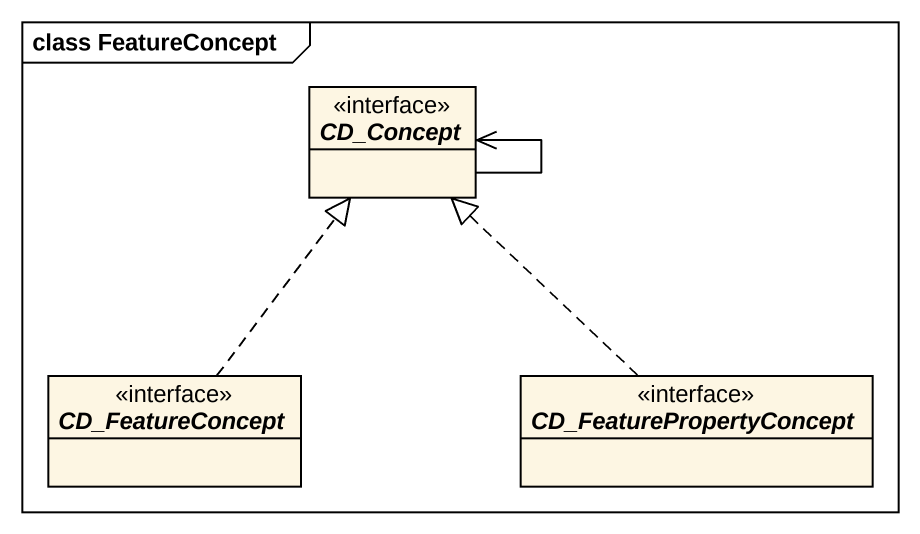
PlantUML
@startuml
mainframe class FeatureConcept
hide circle
hide empty members
interface CD_Concept <<interface>>
interface CD_FeatureConcept <<interface>>
interface CD_FeaturePropertyConcept <<interface>>
CD_Concept --> CD_Concept
CD_FeatureConcept .up.|> CD_Concept
CD_FeaturePropertyConcept .up.|> CD_Concept
@enduml
